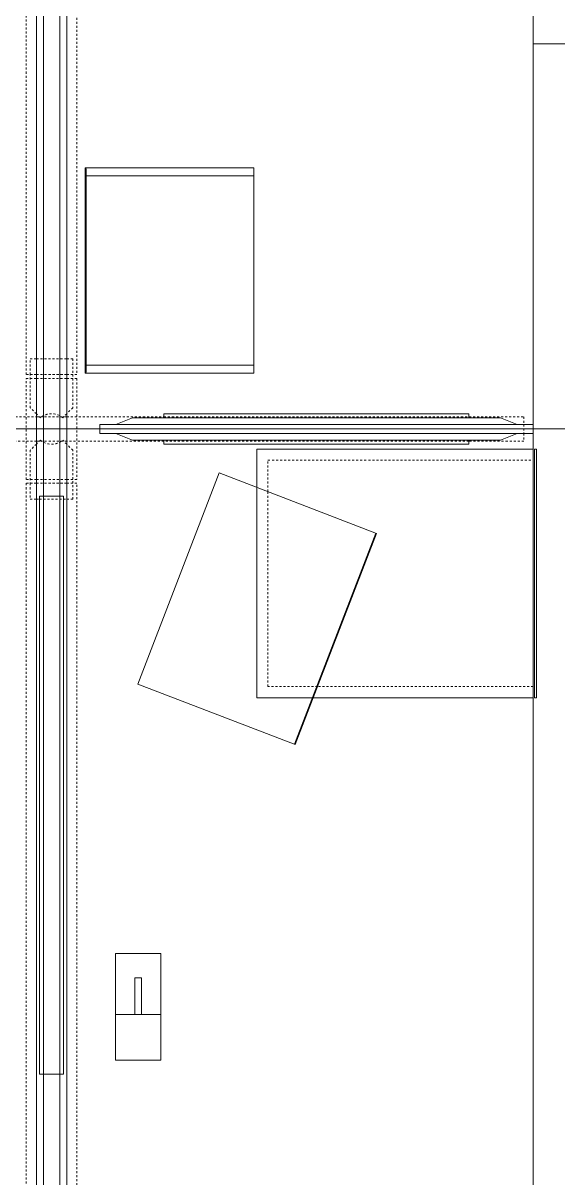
# Model space of a CAD drawing. Header units: inches. Extents: x 29752 to 31446, y 4278 to 5722.
# Drawn here: x 30510.5 to 30543.9, y 4418.7 to 4490.7 of the extents above; entities that cross this region are included whole.
import ezdxf

# ---------------------------------------------------------------- set-up
doc = ezdxf.new("R2010")
doc.units = ezdxf.units.IN
doc.header["$MEASUREMENT"] = 0
doc.linetypes.add('Dash', pattern=[0.25, 0.125, -0.125])
doc.layers.add('I-FURN', color=30, linetype='Continuous', lineweight=9)
doc.layers.add('I-FURN-HDLN', color=30, linetype='Dash', lineweight=9)

# ---------------------------------------------------------------- blocks, each defined once
blk = doc.blocks.new('Desk_Structures-Teknion-JNDBB_Structural_Beam_Double_Sided-R2015 - Double Sided-V121-FIRST FLOOR POWER _ SIGNAL')
at = {"layer": 'I-FURN-HDLN'}
for p, q in [((35.25, 29.408), (35.724, 29.408)), ((35.25, 25.999), (35.25, 29.408)), ((35.724, 29.408), (36.276, 29.408)), ((36.276, 29.408), (36.75, 29.408)), ((36.75, 29.408), (36.75, 25.999)), ((35.25, 7.001), (35.25, 25.999)), ((36.75, 25.999), (36.75, 7.001)), ((35.25, 0.945), (35.25, 7.001)), ((36.75, 7.001), (36.75, 0.945)), ((-32.614, 1.575), (32.614, 1.575)), ((32.614, 1.575), (32.614, 0.945)), ((32.85, 1.575), (39.15, 1.575)), ((32.85, 0.945), (32.85, 1.575)), ((39.15, 1.575), (39.15, 0.945)), ((31.63, 1.325), (32.614, 1.325)), ((31.63, 0.945), (31.63, 1.325)), ((31.63, -0.945), (31.63, 0.945)), ((32.614, 0.945), (32.614, 1.325)), ((32.614, 1.325), (34.675, 1.325)), ((32.614, -0.945), (32.614, 0.945)), ((32.614, 0.945), (32.614, -0.945)), ((32.85, -0.945), (32.85, 0.945)), ((34.675, 1.325), (35.055, 0.945)), ((35.055, 0.945), (35.304, 0.696)), ((35.25, -0.945), (35.25, 0.945)), ((36.75, 0.945), (36.75, -0.945)), ((39.15, 0.945), (39.15, -0.945)), ((35.304, -0.696), (35.055, -0.945)), ((31.63, -1.325), (31.63, -0.945)), ((32.614, -1.325), (31.63, -1.325)), ((32.614, -1.325), (32.614, -0.945)), ((32.614, -0.945), (32.614, -1.575)), ((34.675, -1.325), (32.614, -1.325)), ((32.85, -1.575), (32.85, -0.945)), ((35.055, -0.945), (34.675, -1.325)), ((35.25, -7.001), (35.25, -0.945)), ((36.75, -0.945), (36.75, -7.001)), ((39.15, -0.945), (39.15, -1.575)), ((32.614, -1.575), (-32.614, -1.575)), ((39.15, -1.575), (32.85, -1.575))]:
    blk.add_line(p, q, dxfattribs=at)
for start, end in [(153.1954, 193.4023), (139.7931, 153.1954), (193.4023, 206.8046), (206.8046, 220.2069)]:
    blk.add_arc((36.127, 0), 1.078, start, end, dxfattribs=at)
blk = doc.blocks.new('Desk_Structures-Teknion-JNDBB_Structural_Beam_Double_Sided-R2015 - Double Sided-V122-FIRST FLOOR POWER _ SIGNAL')
at = {"layer": 'I-FURN-HDLN'}
for p, q in [((-34.5, 29.408), (-36, 29.408)), ((-36, 29.408), (-36, 27.952)), ((-34.5, 15.572), (-34.5, 29.408)), ((-36, 27.952), (-36, 6.669)), ((-34.5, 6.669), (-34.5, 15.572)), ((-36, 6.669), (-36, 5.331)), ((-34.5, 5.331), (-34.5, 6.669)), ((-36, 5.331), (-36, 0.945)), ((-34.5, 2.777), (-34.5, 5.331)), ((-34.5, 0.945), (-34.5, 2.777)), ((-35.882, 1.575), (-35.882, 0.945)), ((-34.5, 1.575), (-35.882, 1.575)), ((-34.5, 0.945), (-34.5, 1.575)), ((32.614, 1.575), (-32.614, 1.575)), ((-32.614, 1.575), (-32.614, 0.945)), ((32.614, 0.945), (32.614, 1.575)), ((-36, 0.945), (-36, -0.945)), ((-35.882, 0.945), (-35.882, -0.945)), ((-35.055, 0.945), (-35.304, 0.696)), ((-34.675, 1.325), (-35.055, 0.945)), ((-32.614, 1.325), (-34.675, 1.325)), ((-34.5, -0.945), (-34.5, 0.945)), ((-34.5, -0.945), (-34.5, 0.945)), ((-32.614, 1.325), (-31.63, 1.325)), ((-32.614, 0.945), (-32.614, 1.325)), ((-32.614, -0.945), (-32.614, 0.945)), ((-32.614, 0.945), (-32.614, -0.945)), ((-31.63, 1.325), (-31.63, 0.945)), ((-31.63, 0.945), (-31.63, -0.945)), ((31.63, 1.325), (31.63, 0.945)), ((32.614, 1.325), (31.63, 1.325)), ((31.63, 0.945), (31.63, 0.75)), ((31.63, 0.75), (31.63, -0.75)), ((34.675, 1.325), (32.614, 1.325)), ((32.614, 1.325), (32.614, 0.945)), ((32.614, 0.945), (32.614, -0.945)), ((32.614, -0.945), (32.614, 0.945)), ((35.055, 0.945), (34.675, 1.325)), ((35.304, 0.696), (35.055, 0.945)), ((-35.304, -0.696), (-35.055, -0.945)), ((35.055, -0.945), (35.304, -0.696)), ((-36, -0.945), (-36, -5.331)), ((-35.882, -0.945), (-35.882, -1.575)), ((-35.055, -0.945), (-34.675, -1.325)), ((-34.675, -1.325), (-32.614, -1.325)), ((-34.5, -3.11), (-34.5, -0.945)), ((-34.5, -1.575), (-34.5, -0.945)), ((-32.614, -1.325), (-32.614, -0.945)), ((-32.614, -0.945), (-32.614, -1.575)), ((-31.63, -1.325), (-32.614, -1.325)), ((-31.63, -0.945), (-31.63, -1.325)), ((31.63, -0.75), (31.63, -0.945)), ((31.63, -0.945), (31.63, -1.325)), ((31.63, -1.325), (32.614, -1.325)), ((32.614, -0.945), (32.614, -1.325)), ((32.614, -1.575), (32.614, -0.945)), ((32.614, -1.325), (34.675, -1.325)), ((34.675, -1.325), (35.055, -0.945)), ((-35.882, -1.575), (-34.5, -1.575)), ((-32.614, -1.575), (32.614, -1.575)), ((-34.5, -5.331), (-34.5, -3.11)), ((-36, -5.331), (-36, -6.669)), ((-34.5, -6.669), (-34.5, -5.331)), ((-36, -6.669), (-36, -27.952)), ((-34.5, -15.906), (-34.5, -6.669)), ((-34.5, -29.408), (-34.5, -15.906)), ((-36, -27.952), (-36, -29.408)), ((-36, -29.408), (-34.5, -29.408))]:
    blk.add_line(p, q, dxfattribs=at)
for centre, start, end in [((-36.127, 0), 0, 40.2069), ((-36.127, 0), 346.5977, 0), ((36.127, 0), 139.7931, 193.4023), ((-36.127, 0), 319.7931, 333.1954), ((-36.127, 0), 333.1954, 346.5977), ((36.127, 0), 193.4023, 206.8046), ((36.127, 0), 206.8046, 220.2069)]:
    blk.add_arc(centre, 1.078, start, end, dxfattribs=at)
blk = doc.blocks.new('Worksurface-Mounted-Teknion-JNWSSN-Single_Sided_Rectangular-R2015 - 24_ Depth-V50-FIRST FLOOR POWER _ SIGNAL')
at = {"layer": 'I-FURN'}
for p, q in [((21, 47.782), (-21, 47.782)), ((-21, 47.782), (-21, 23.782)), ((21, 47.506), (21, 47.782)), ((21, 23.782), (21, 47.506)), ((-21, 23.782), (21, 23.782))]:
    blk.add_line(p, q, dxfattribs=at)
at = {"layer": 'I-FURN-HDLN'}
for p, q in [((-19.5, 24.374), (-19.5, 47.782)), ((-18.795, 46.282), (-18.795, 47.782)), ((-16.039, 46.282), (-18.795, 46.282)), ((-16.039, 25.369), (-16.039, 46.282)), ((-21, 25.369), (-16.039, 25.369)), ((-21, 24.374), (-19.5, 24.374))]:
    blk.add_line(p, q, dxfattribs=at)
blk = doc.blocks.new('Desk-Teknion-JNWDSN-Double_Sided_Rectangular-R2015 - 60_ Depth-6281707-FIRST FLOOR POWER _ SIGNAL')
at = {"layer": 'I-FURN'}
for p, q in [((-35.724, 30), (35.724, 30)), ((35.724, 30), (36, 30)), ((36, 30), (36, 3)), ((36, 3), (36, 0.945)), ((36, 0.945), (36, -0.945)), ((36, -0.945), (36, -3))]:
    blk.add_line(p, q, dxfattribs=at)
blk = doc.blocks.new('Desk-Teknion-JNWDSN-Double_Sided_Rectangular-R2015 - 60_ Depth-V52-FIRST FLOOR POWER _ SIGNAL')
at = {"layer": 'I-FURN'}
for p, q in [((-36, 30), (-36, 3)), ((-35.724, 30), (-36, 30)), ((36, 30), (-35.724, 30)), ((-3.327, 6.816), (0.479, 6.816)), ((-3.327, 3.972), (-3.327, 6.816)), ((3.327, 6.816), (0.479, 6.816)), ((0.479, 6.816), (0.479, 3.972)), ((3.327, 3.972), (3.327, 6.816)), ((-1.8, 5.606), (-1.8, 5.181)), ((0.479, 5.606), (-1.8, 5.606)), ((-1.8, 5.181), (0.479, 5.181)), ((0.479, 3.972), (-3.327, 3.972)), ((0.479, 3.972), (3.327, 3.972)), ((-36, 3), (-36, 0.945)), ((-36, 0.945), (-36, -0.945)), ((-36, -0.945), (-36, -3))]:
    blk.add_line(p, q, dxfattribs=at)
blk = doc.blocks.new('Storage-Freestanding-Teknion-JNFMP-Mobile_Pedestal_with_Seat-R2015 - Metal-V54-FIRST FLOOR POWER _ SIGNAL')
at = {"layer": 'I-FURN'}
for p, q in [((5.365, 8.55), (-7.75, 8.55)), ((-7.75, 8.55), (-7.75, 5.025)), ((7.75, 8.55), (5.365, 8.55)), ((7.75, -8.67), (7.75, 8.55)), ((-7.75, 5.025), (-7.75, -8.67)), ((-7.75, -8.67), (7.75, -8.67)), ((7.75, -8.749), (-7.75, -8.749)), ((-7.75, -8.749), (-7.75, -8.867)), ((-7.75, -8.867), (7.75, -8.867)), ((7.75, -8.867), (7.75, -8.749))]:
    blk.add_line(p, q, dxfattribs=at)
at = {"layer": 'I-FURN-HDLN'}
for p, q in [((-7.049, 4.755), (-7.049, 7.849)), ((-7.049, 7.849), (5.096, 7.849)), ((5.096, 7.849), (7.049, 7.849)), ((7.049, 7.849), (7.049, -8.67)), ((-7.049, -8.67), (-7.049, 4.755))]:
    blk.add_line(p, q, dxfattribs=at)
blk = doc.blocks.new('Screen-Desk_Mounted-Teknion-JNSASW-Solid_Add-On-R2015 - Standard Width-6308290-FIRST FLOOR POWER _ SIGNAL')
at = {"layer": 'I-FURN'}
for p, q in [((36, 0.945), (-36, 0.945)), ((-36, 0.945), (-36, -0.945)), ((31.813, 0.75), (-4.187, 0.75)), ((-4.187, 0.75), (-4.187, -0.75)), ((31.813, -0.75), (31.813, 0.75)), ((36, -0.945), (36, 0.945)), ((-36, 0.508), (36, 0.508)), ((-36, -0.508), (36, -0.508)), ((-36, -0.945), (36, -0.945)), ((-4.187, -0.75), (31.813, -0.75))]:
    blk.add_line(p, q, dxfattribs=at)
blk = doc.blocks.new('Screen-Desk_Mounted-Teknion-JNSAEW-Felt_Elevated-R2015 - Standard Width-6171626-FIRST FLOOR POWER _ SIGNAL')
at = {"layer": 'I-FURN'}
for p, q in [((-9.499, 0.945), (9.499, 0.945)), ((-9.499, 0.703), (-9.499, 0.945)), ((9.499, 0.945), (9.499, 0.703)), ((-13.5, -0.276), (-13.5, 0.276)), ((-13.5, 0.276), (13.5, 0.276)), ((-12.5, 0.276), (-11.452, 0.703)), ((12.5, 0.276), (-12.5, 0.276)), ((-11.452, 0.703), (11.452, 0.703)), ((9.499, 0.703), (-9.499, 0.703)), ((11.452, 0.703), (12.5, 0.276)), ((13.5, 0.276), (13.5, -0.276)), ((13.5, -0.276), (-13.5, -0.276)), ((-12.5, -0.276), (12.5, -0.276)), ((-11.452, -0.703), (-12.5, -0.276)), ((11.452, -0.703), (-11.452, -0.703)), ((-9.499, -0.703), (9.499, -0.703)), ((-9.499, -0.945), (-9.499, -0.703)), ((9.499, -0.703), (9.499, -0.945)), ((12.5, -0.276), (11.452, -0.703)), ((9.499, -0.945), (-9.499, -0.945))]:
    blk.add_line(p, q, dxfattribs=at)
blk = doc.blocks.new('Accessories-Teknion-JNAMT-Tray_Module-R2015 - Letter-V55-FIRST FLOOR POWER _ SIGNAL')
at = {"layer": 'I-FURN'}
for p, q in [((-6.398, 5.25), (-6.398, -5.25)), ((6.398, 5.25), (-6.397, 5.25)), ((-6.339, 5.25), (-6.339, 5.191)), ((-6.339, 5.191), (6.339, 5.191)), ((-5.898, -5.25), (-5.898, 5.25)), ((5.898, 5.25), (5.898, -5.25)), ((6.339, 5.25), (6.339, 5.191)), ((6.398, -5.25), (6.398, 5.25)), ((-6.397, -5.25), (6.398, -5.25))]:
    blk.add_line(p, q, dxfattribs=at)
blk = doc.blocks.new('Accessories-Teknion-JNAMD-Drawer_Module-R2015 - Letter Size-6171628-FIRST FLOOR POWER _ SIGNAL')
at = {"layer": 'I-FURN'}
for p, q in [((-7.049, -5.22), (-7.049, 5.28)), ((-7.049, 5.28), (7.049, 5.28)), ((-7.049, 5.22), (7.049, 5.22)), ((7.049, 5.28), (7.049, -5.22)), ((7.049, -5.22), (-7.049, -5.22))]:
    blk.add_line(p, q, dxfattribs=at)
blk = doc.blocks.new('Accessories-Teknion-JNAMT-Tray_Module-R2015 - Letter-V57-FIRST FLOOR POWER _ SIGNAL')
at = {"layer": 'I-FURN'}
for p, q in [((6.398, 5.25), (-6.398, 5.25)), ((-6.398, 5.25), (-6.398, -5.25)), ((-6.339, 5.25), (-6.339, 5.191)), ((-6.339, 5.191), (6.339, 5.191)), ((-5.898, -5.25), (-5.898, 5.25)), ((5.898, 5.25), (5.898, -5.25)), ((6.339, 5.25), (6.339, 5.191)), ((6.398, -5.25), (6.398, 5.25)), ((-6.398, -5.25), (6.398, -5.25))]:
    blk.add_line(p, q, dxfattribs=at)

msp = doc.modelspace()

# ---------------------------------------------------------------- block references
at = {"layer": 'I-FURN'}
for name, p, rotation in [('Desk-Teknion-JNWDSN-Double_Sided_Rectangular-R2015 - 60_ Depth-6281707-FIRST FLOOR POWER _ SIGNAL', (30512.322, 4501.37), 269.9999999999997), ('Screen-Desk_Mounted-Teknion-JNSASW-Solid_Add-On-R2015 - Standard Width-6308290-FIRST FLOOR POWER _ SIGNAL', (30512.322, 4501.37), 89.99999999999955), ('Desk_Structures-Teknion-JNDBB_Structural_Beam_Double_Sided-R2015 - Double Sided-V121-FIRST FLOOR POWER _ SIGNAL', (30512.322, 4501.37), 269.9999999999997), ('Worksurface-Mounted-Teknion-JNWSSN-Single_Sided_Rectangular-R2015 - 24_ Depth-V50-FIRST FLOOR POWER _ SIGNAL', (30563.322, 4513.152), 180), ('Accessories-Teknion-JNAMT-Tray_Module-R2015 - Letter-V55-FIRST FLOOR POWER _ SIGNAL', (30519.664, 4475.243), 89.99999999999959), ('Accessories-Teknion-JNAMT-Tray_Module-R2015 - Letter-V57-FIRST FLOOR POWER _ SIGNAL', (30519.664, 4475.243), 89.99999999999959), ('Screen-Desk_Mounted-Teknion-JNSAEW-Felt_Elevated-R2015 - Standard Width-6171626-FIRST FLOOR POWER _ SIGNAL', (30528.822, 4465.37), 180), ('Desk-Teknion-JNWDSN-Double_Sided_Rectangular-R2015 - 60_ Depth-V52-FIRST FLOOR POWER _ SIGNAL', (30512.322, 4429.37), 269.9999999999994), ('Screen-Desk_Mounted-Teknion-JNSASW-Solid_Add-On-R2015 - Standard Width-6308290-FIRST FLOOR POWER _ SIGNAL', (30512.322, 4429.37), 89.99999999999955), ('Desk_Structures-Teknion-JNDBB_Structural_Beam_Double_Sided-R2015 - Double Sided-V122-FIRST FLOOR POWER _ SIGNAL', (30512.322, 4429.37), 89.99999999999953), ('Storage-Freestanding-Teknion-JNFMP-Mobile_Pedestal_with_Seat-R2015 - Metal-V54-FIRST FLOOR POWER _ SIGNAL', (30533.651, 4456.37), 90.00000000000011), ('Accessories-Teknion-JNAMD-Drawer_Module-R2015 - Letter Size-6171628-FIRST FLOOR POWER _ SIGNAL', (30525.109, 4454.179), 248.9467704166677)]:
    msp.add_blockref(name, p, dxfattribs=dict(at, rotation=rotation))

doc.saveas('drawing.dxf')
